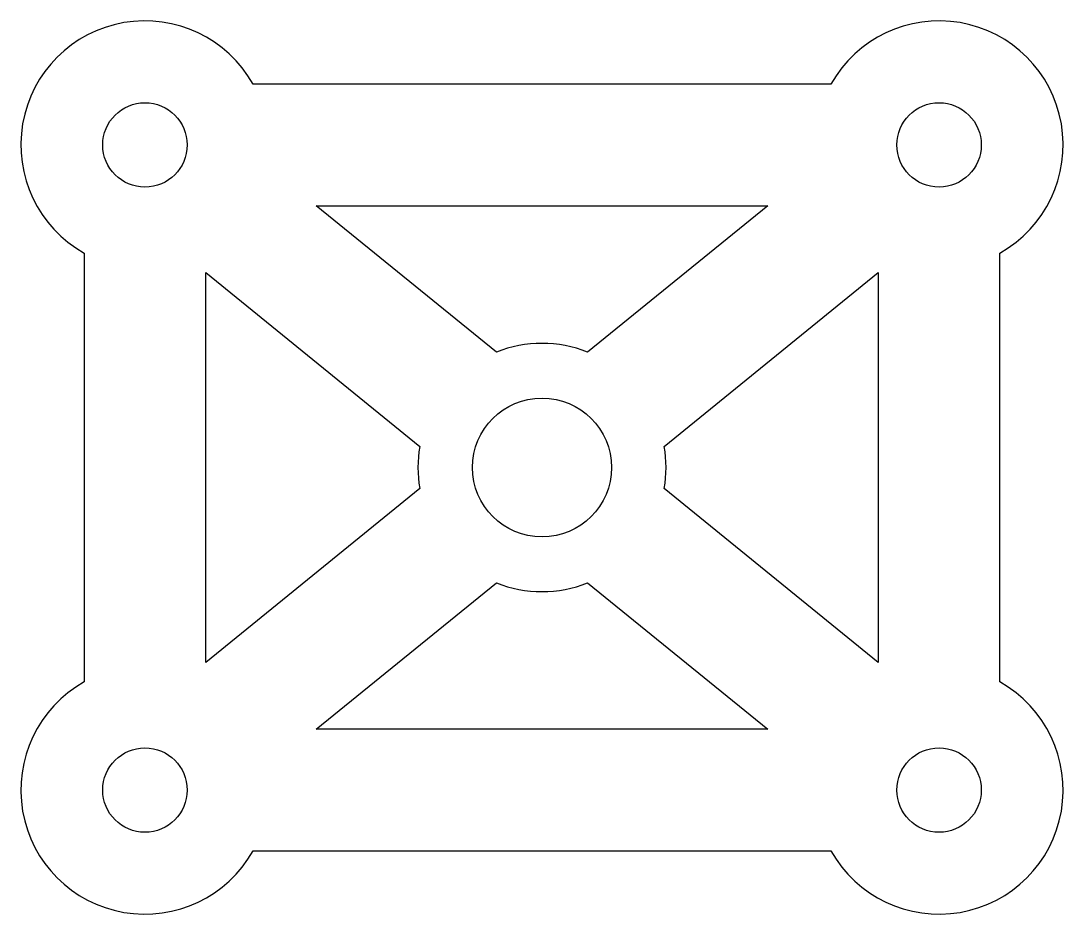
# Model space of a CAD drawing. Header units: millimetres. Extents: x -21 to 21, y -18 to 18.
import ezdxf

# ---------------------------------------------------------------- set-up
doc = ezdxf.new("R2010")
doc.units = ezdxf.units.MM

msp = doc.modelspace()

# ---------------------------------------------------------------- linework, layer by layer
for p, q in [((11.641, 15.45), (-11.641, 15.45)), ((-1.838, 4.65), (-9.099, 10.55)), ((-9.099, 10.55), (9.099, 10.55)), ((9.099, 10.55), (1.838, 4.65)), ((-18.45, 8.641), (-18.45, -8.641)), ((18.45, -8.641), (18.45, 8.641)), ((-13.55, -7.853), (-13.55, 7.853)), ((-13.55, 7.853), (-4.928, 0.847)), ((4.928, 0.847), (13.55, 7.853)), ((13.55, 7.853), (13.55, -7.853)), ((-4.928, -0.847), (-13.55, -7.853)), ((13.55, -7.853), (4.928, -0.847)), ((-9.099, -10.55), (-1.838, -4.65)), ((1.838, -4.65), (9.099, -10.55)), ((9.099, -10.55), (-9.099, -10.55)), ((-11.641, -15.45), (11.641, -15.45))]:
    msp.add_line(p, q)
for centre, radius in [((-16, 13), 1.7), ((16, 13), 1.7), ((0, 0), 2.8), ((-16, -13), 1.7), ((16, -13), 1.7)]:
    msp.add_circle(centre, radius)
for centre, start, end in [((-16, 13), 29.3406, 240.6594), ((16, 13), -60.6594, 150.6594), ((0, 0), 68.4344, 111.5656), ((0, 0), -189.7533, -170.2467), ((0, 0), -9.7533, 9.7533), ((0, 0), -111.5656, -68.4344), ((-16, -13), -240.6594, -29.3406), ((16, -13), -150.6594, 60.6594)]:
    msp.add_arc(centre, 5, start, end)

doc.saveas('drawing.dxf')
